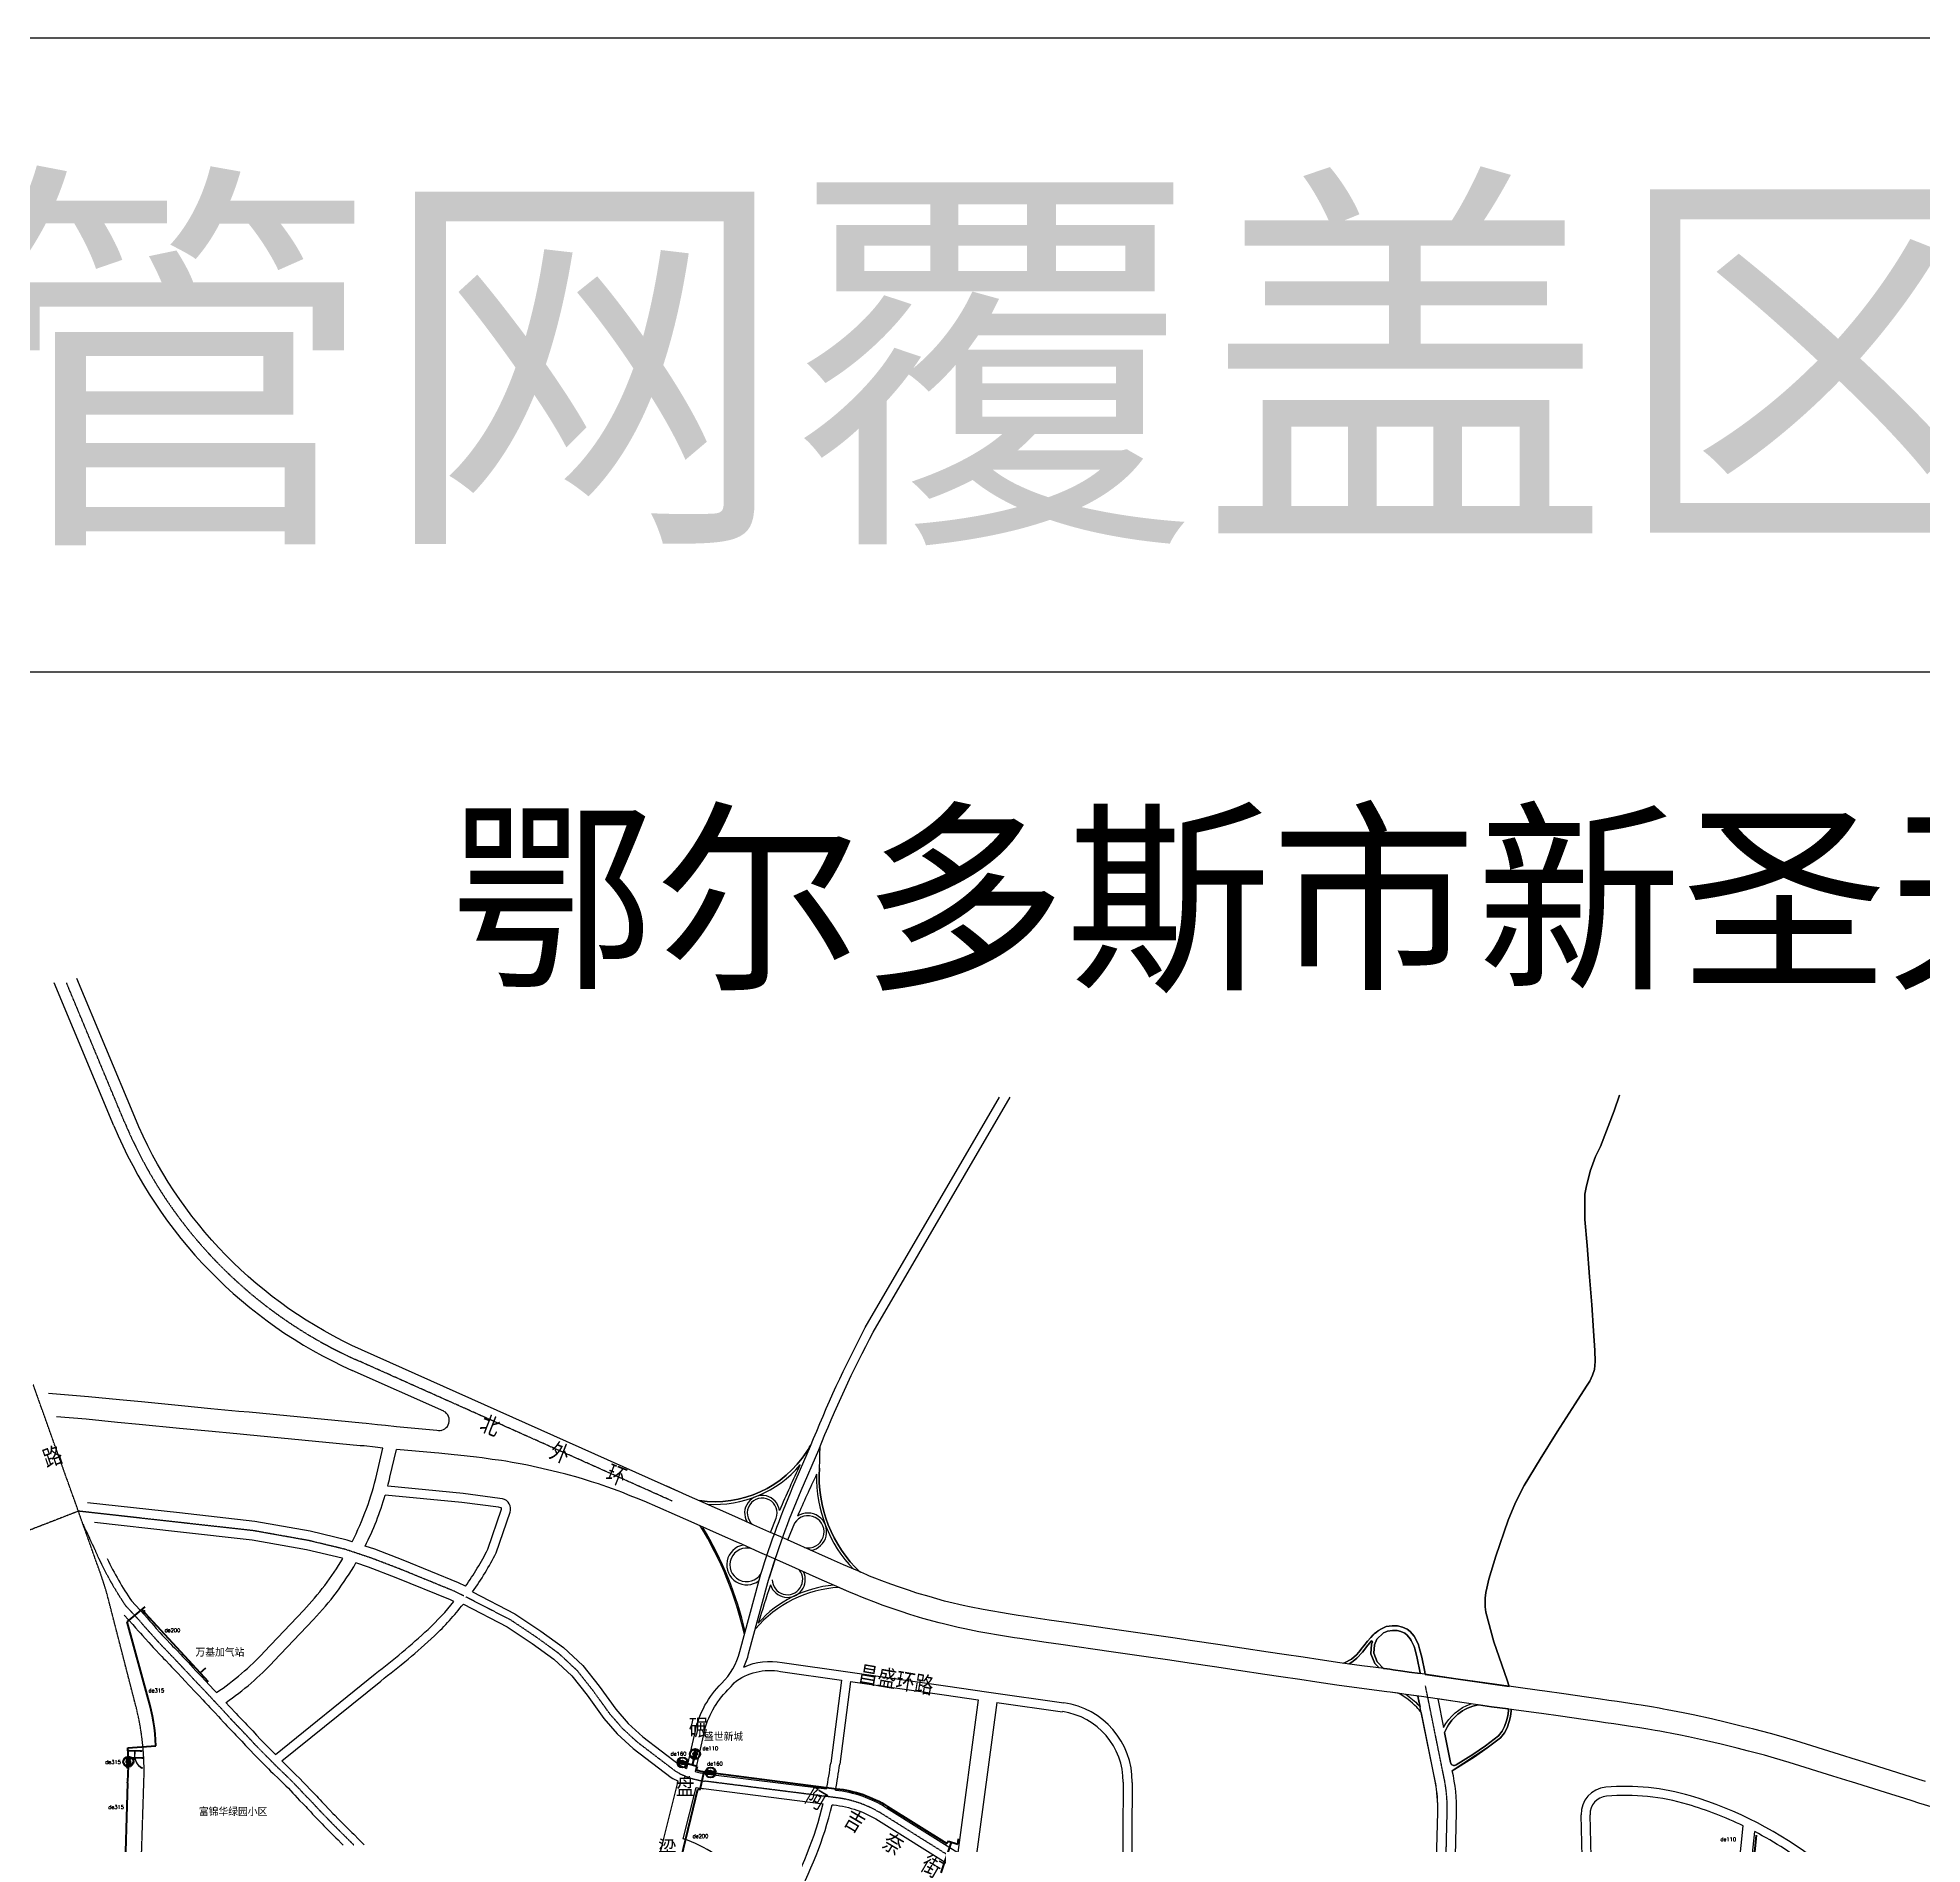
# Model space of a CAD drawing. Header units: millimetres. Extents: x 429861 to 37403537, y 4398138 to 8816131.
# Drawn here: x 437720 to 442730, y 4408503 to 4413303 of the extents above; entities that cross this region are included whole.
import ezdxf
from ezdxf.enums import TextEntityAlignment as Align

# ---------------------------------------------------------------- set-up
doc = ezdxf.new("R2010")
doc.units = ezdxf.units.MM
doc.linetypes.add('CENTER', pattern=[2, 1.25, -0.25, 0.25, -0.25])
for name, color, linetype in [('中心线', 55, 'CENTER'), ('路名', 21, 'Continuous'), ('路网', 253, 'Continuous')]:
    doc.layers.add(name, color=color, linetype=linetype)
for name, color, linetype, lineweight in [('燃气周边建筑', 211, 'Continuous', 30), ('燃气标注(管)', 111, 'Continuous', 30), ('燃气标注(阀)', 2, 'Continuous', 30), ('燃气管(PE)', 5, 'Continuous', 100), ('燃气阀门(PE)', 6, 'Continuous', 50)]:
    doc.layers.add(name, color=color, linetype=linetype, lineweight=lineweight)
doc.styles.add('HZ', font='rs.shx', dxfattribs={"width": 0.8, "bigfont": 'hztxt.shx'})
doc.styles.add('宋体', font='', dxfattribs={"height": 20})
doc.styles.get('宋体').set_extended_font_data('SimSun')

# ---------------------------------------------------------------- blocks, each defined once
blk = doc.blocks.new('阀门PE')
at = {"layer": '燃气阀门(PE)'}
for p, q in [((-4.9, -2.8), (-4.9, 2.8)), ((-4.9, -2.8), (4.9, 2.8)), ((-4.9, 2.8), (4.9, -2.8)), ((4.9, 2.8), (4.9, -2.8))]:
    blk.add_line(p, q, dxfattribs=at)
for radius in [6.74, 2.47]:
    blk.add_circle((0, 0), radius, dxfattribs=at)

msp = doc.modelspace()

# ---------------------------------------------------------------- linework, layer by layer
at = {"color": 5, "lineweight": 100}
msp.add_line((439464.5, 4408729.7), (439460.2, 4408713.1), dxfattribs=at)
at = {"layer": '中心线'}
for p, q in [((429861.3, 4413303.4), (449356.1, 4413303.4)), ((429861.3, 4411618.6), (449356.1, 4411618.6)), ((437950.5, 4410423.6), (437797.1, 4410791.7)), ((439407.1, 4409414.9), (438568.9, 4409789.4)), ((437757.7, 4409585.9), (437708.7, 4409723.9)), ((437819.4, 4409413.6), (437757.7, 4409585.9)), ((437889.4, 4409216.4), (437819.4, 4409413.6)), ((437828.6, 4409388), (437562.7, 4409284.6)), ((438094.4, 4409358.3), (437828.6, 4409388)), ((438293.7, 4409336.1), (438094.4, 4409358.3)), ((437840.9, 4409353.2), (437881.5, 4409265.3)), ((438439.9, 4409310.1), (438293.7, 4409336.1)), ((438536.6, 4409286.9), (438439.9, 4409310.1)), ((438608.2, 4409263), (438536.6, 4409286.9)), ((438682.9, 4409234.5), (438608.2, 4409263)), ((438828.4, 4409175.1), (438682.9, 4409234.5)), ((437914.5, 4409129.8), (437907.7, 4409156.6)), ((438852.4, 4409163.2), (438828.4, 4409175.1)), ((438853.5, 4409162.6), (438852.4, 4409163.2)), ((438979, 4409098.1), (438858.7, 4409160)), ((437981.1, 4408871), (437914.5, 4409129.8)), ((437954.1, 4409136.8), (437988.1, 4409100.4)), ((437988.1, 4409100.4), (437988.1, 4409100.4)), ((437988.1, 4409100.4), (437995.9, 4409091.2)), ((437995.9, 4409091.2), (437995.9, 4409091.2)), ((437995.9, 4409091.2), (438003.7, 4409082.2)), ((438003.7, 4409082.2), (438008.5, 4409076.8)), ((438008.5, 4409076.8), (438013.8, 4409070.9)), ((438013.8, 4409070.9), (438020.7, 4409063.1)), ((438020.7, 4409063.1), (438020.7, 4409063.1)), ((438020.7, 4409063.1), (438030.2, 4409052.5)), ((439046.8, 4409052.7), (438979, 4409098.1)), ((439105.4, 4409010.2), (439046.8, 4409052.7)), ((438030.2, 4409052.5), (438030.2, 4409052.5)), ((438030.2, 4409052.5), (438030.2, 4409052.5)), ((438030.2, 4409052.5), (438036.8, 4409045.3)), ((438036.8, 4409045.3), (438042.3, 4409039.3)), ((438042.3, 4409039.3), (438046.9, 4409034.2)), ((438046.9, 4409034.2), (438046.9, 4409034.2)), ((438046.9, 4409034.2), (438060.2, 4409020.4)), ((438060.2, 4409020.4), (438060.2, 4409020.4)), ((438060.2, 4409020.4), (438060.2, 4409020.4)), ((438060.2, 4409020.4), (438064.7, 4409015.8)), ((438064.7, 4409015.8), (438069.4, 4409010.9)), ((438069.4, 4409010.9), (438074.6, 4409005.6)), ((438074.6, 4409005.6), (438074.6, 4409005.6)), ((438074.6, 4409005.6), (438074.6, 4409005.6)), ((438074.6, 4409005.6), (438086, 4408993.6)), ((439154.7, 4408964.2), (439105.4, 4409010.2)), ((438086, 4408993.6), (438091, 4408988.3)), ((438091, 4408988.3), (438091, 4408988.3)), ((438091, 4408988.3), (438098.4, 4408980.4)), ((438098.4, 4408980.4), (438098.4, 4408980.4)), ((438098.4, 4408980.4), (438106.4, 4408971.9)), ((438106.4, 4408971.9), (438106.4, 4408971.9)), ((438106.4, 4408971.9), (438118.2, 4408959.4)), ((438118.2, 4408959.4), (438118.2, 4408959.4)), ((438118.2, 4408959.4), (438118.2, 4408959.4)), ((438118.2, 4408959.4), (438126.6, 4408950.4)), ((439197, 4408910.7), (439154.7, 4408964.2)), ((438126.6, 4408950.4), (438126.6, 4408950.4)), ((438126.6, 4408950.4), (438136.7, 4408939.6)), ((438136.7, 4408939.6), (438136.7, 4408939.6)), ((438136.7, 4408939.6), (438141.5, 4408934.6)), ((438141.5, 4408934.6), (438141.5, 4408934.6)), ((438141.5, 4408934.6), (438151, 4408924.4)), ((438151, 4408924.4), (438151, 4408924.4)), ((438151, 4408924.4), (438151, 4408924.4)), ((438151, 4408924.4), (438151, 4408924.4)), ((438151, 4408924.4), (438163.8, 4408911.2)), ((438163.8, 4408911.2), (438163.8, 4408911.2)), ((438163.8, 4408911.2), (438174.4, 4408900)), ((439241.4, 4408849.3), (439197, 4408910.7)), ((441460.4, 4408672.4), (441409.6, 4408924)), ((438174.4, 4408900), (438179.5, 4408894.5)), ((438179.5, 4408894.5), (438179.5, 4408894.5)), ((438179.5, 4408894.5), (438188, 4408885.3)), ((438188, 4408885.3), (438192.8, 4408880.2)), ((438192.8, 4408880.2), (438196.8, 4408875.9)), ((438196.8, 4408875.9), (438206, 4408866.3)), ((438206, 4408866.3), (438206, 4408866.3)), ((438206, 4408866.3), (438206, 4408866.3)), ((438206, 4408866.3), (438215.8, 4408855.4)), ((438215.8, 4408855.4), (438221, 4408849.9)), ((438221, 4408849.9), (438228.9, 4408841.2)), ((438228.9, 4408841.2), (438228.9, 4408841.2)), ((438228.9, 4408841.2), (438233.1, 4408836.6)), ((438233.1, 4408836.6), (438238.1, 4408831.2)), ((438238.1, 4408831.2), (438243, 4408826.2)), ((438243, 4408826.2), (438247.7, 4408821.2)), ((438247.7, 4408821.2), (438252.2, 4408816.6)), ((438252.2, 4408816.6), (438257, 4408811.5)), ((438257, 4408811.5), (438261.8, 4408806.6)), ((438261.8, 4408806.6), (438261.8, 4408806.6)), ((438261.8, 4408806.6), (438261.8, 4408806.6)), ((438261.8, 4408806.6), (438277.4, 4408790.2)), ((439275.4, 4408810.1), (439241.4, 4408849.3)), ((439316.1, 4408773), (439275.4, 4408810.1)), ((438277.4, 4408790.2), (438287.5, 4408779.3)), ((438287.5, 4408779.3), (438287.5, 4408779.3)), ((438287.5, 4408779.3), (438298.4, 4408767.4)), ((438298.4, 4408767.4), (438298.4, 4408767.4)), ((438298.4, 4408767.4), (438298.4, 4408767.4)), ((438298.4, 4408767.4), (438311.2, 4408754.4)), ((438311.2, 4408754.4), (438317.8, 4408747.8)), ((439415.6, 4408697.2), (439316.1, 4408773)), ((438317.8, 4408747.8), (438323.4, 4408742.2)), ((438323.4, 4408742.2), (438330.4, 4408735.1)), ((438330.4, 4408735.1), (438336.7, 4408728.8)), ((438336.7, 4408728.8), (438336.7, 4408728.8)), ((438336.7, 4408728.8), (438348.4, 4408717)), ((438348.4, 4408717), (438353.8, 4408711.5)), ((438353.8, 4408711.5), (438360.4, 4408704.9)), ((438360.4, 4408704.9), (438360.4, 4408704.9)), ((438360.4, 4408704.9), (438375.1, 4408690.8)), ((437992.6, 4408353.4), (438002.8, 4408674.4)), ((438375.1, 4408690.8), (438375.1, 4408690.8)), ((438375.1, 4408690.8), (438381.6, 4408684.5)), ((438381.6, 4408684.5), (438381.6, 4408684.5)), ((438381.6, 4408684.5), (438393.9, 4408672.7)), ((438393.9, 4408672.7), (438401, 4408665.5)), ((438401, 4408665.5), (438413.2, 4408652.7)), ((438413.2, 4408652.7), (438418.2, 4408647.3)), ((439452.6, 4408683.6), (439451.7, 4408680.3)), ((439838.5, 4408627.1), (439493, 4408670.6)), ((439838.5, 4408627.1), (439493, 4408670.6)), ((438418.2, 4408647.3), (438431.1, 4408633.5)), ((438431.1, 4408633.5), (438431.1, 4408633.5)), ((438431.1, 4408633.5), (438431.1, 4408633.5)), ((438431.1, 4408633.5), (438440, 4408624.7)), ((438440, 4408624.7), (438443.4, 4408621.2)), ((438443.4, 4408621.2), (438447.8, 4408616.6)), ((438447.8, 4408616.6), (438451.6, 4408612.5)), ((438451.6, 4408612.5), (438456.4, 4408607.3)), ((438456.4, 4408607.3), (438461.3, 4408602)), ((438461.3, 4408602), (438466, 4408596.7)), ((438466, 4408596.7), (438466, 4408596.7)), ((438466, 4408596.7), (438466, 4408596.7)), ((438466, 4408596.7), (438482.3, 4408579.9)), ((438482.3, 4408579.9), (438491, 4408570.9)), ((438491, 4408570.9), (438491, 4408570.9)), ((438491, 4408570.9), (438495.7, 4408566.1)), ((438495.7, 4408566.1), (438495.7, 4408566.1)), ((438495.7, 4408566.1), (438505, 4408556.5)), ((438505, 4408556.5), (438505, 4408556.5)), ((438505, 4408556.5), (438505, 4408556.5)), ((438505, 4408556.5), (438517.2, 4408544.2)), ((440160.8, 4408461), (439966.1, 4408583)), ((440160.8, 4408461), (439966.1, 4408583)), ((441458.4, 4408225), (441467.3, 4408587.7)), ((438517.2, 4408544.2), (438521.5, 4408539.8)), ((438521.5, 4408539.8), (438527.3, 4408534)), ((438527.3, 4408534), (438532.9, 4408528.4)), ((438532.9, 4408528.4), (438532.9, 4408528.4)), ((438532.9, 4408528.4), (438532.9, 4408528.4)), ((438532.9, 4408528.4), (438541.4, 4408520)), ((438541.4, 4408520), (438546.4, 4408515.1)), ((438546.4, 4408515.1), (438546.4, 4408515.1)), ((438546.4, 4408515.1), (438560.4, 4408501.2))]:
    msp.add_line(p, q, dxfattribs=at)
for centre, radius, start, end in [((439058.2, 4410885.1), 1200, 202.6211, 245.9354), ((438698.7, 4409642.3), 900, 204.769, 214.1757), ((437229.7, 4408982.3), 700, 14.4198, 19.5308), ((437303.2, 4408696.7), 700, 358.1791, 14.4198), ((439518, 4408869.2), 200.2, 239.2266, 250.7416), ((439518, 4408869.2), 200.2, 250.7416, 262.8214), ((439518, 4408869), 200, 250.7494, 262.8278), ((441067.5, 4408597.5), 400, 358.593, 10.778), ((439806.8, 4408328.8), 300, 57.9289, 83.9303), ((439806.8, 4408328.8), 300, 57.9289, 83.9303)]:
    msp.add_arc(centre, radius, start, end, dxfattribs=at)
at = {"layer": '燃气管(PE)'}
for p, q in [((437958.6, 4409094), (438005.7, 4409134.1)), ((437997.2, 4409126.8), (438002.2, 4409121.3)), ((438005.2, 4409118.1), (438173.5, 4408935.7)), ((438014, 4408889.8), (437958.6, 4409094)), ((438152.4, 4408958.6), (438167.6, 4408971.8)), ((437959.6, 4408759.5), (438034.7, 4408764.7)), ((439473.3, 4408709.7), (439447.5, 4408716.7)), ((439473.3, 4408709.7), (439471.1, 4408700.3)), ((437959.4, 4408665.9), (437928.7, 4407661.3)), ((439481.4, 4408648.2), (439492.1, 4408695.9)), ((439430.6, 4408465.7), (439475.1, 4408649.1)), ((439475.1, 4408649.1), (439481.4, 4408648.2)), ((440121.8, 4408427.3), (440149.8, 4408508.6)), ((440141.2, 4408511.5), (440137, 4408504.9)), ((440141.2, 4408511.5), (440166.2, 4408502.9)), ((440166.2, 4408502.9), (440168.3, 4408517.1)), ((442225.2, 4407888.3), (442289.6, 4408526.8))]:
    msp.add_line(p, q, dxfattribs=at)
msp.add_lwpolyline([(438005.2, 4409118.1), (438004, 4409123), (438000.3, 4409119.6)], close=True, dxfattribs=at)
at = {"layer": '燃气管(PE)', "flags": 128}
for points in [[(439471.1, 4408700.3, 0.035803), (439495.8, 4408695.3, 0.035803)], [(439843.8, 4408650.5, -0.113787), (439979.7, 4408603.5), (440137, 4408504.9)]]:
    msp.add_lwpolyline(points, format="xyb", dxfattribs=at)
msp.add_lwpolyline([(439522.6, 4408692), (439843.8, 4408650.5)], dxfattribs=at)
at = {"layer": '燃气管(PE)'}
for centre, radius, start, end in [((437505.1, 4408741.1), 530.2, 2.5453, 16.2898), ((437401.7, 4408714), 559.8, 2.233, 4.6625), ((437401.7, 4408714), 559.8, 355.0747, 359.4747)]:
    msp.add_arc(centre, radius, start, end, dxfattribs=at)
at = {"layer": '路网'}
for p, q in [((437922.8, 4410412), (437764.6, 4410791.7)), ((438800.2, 4409653.3), (438556.7, 4409762)), ((439668.1, 4409331.7), (439683.3, 4409369)), ((439732.3, 4409356.5), (439713.8, 4409311.3)), ((439680.9, 4409260.3), (439665.1, 4409211)), ((439880.4, 4408960), (440133.3, 4408923.6)), ((439857.2, 4408939), (439828.6, 4408718.6)), ((439881, 4408935.6), (439852.4, 4408715.5)), ((439877, 4408936.2), (439877, 4408936.2)), ((439881, 4408935.6), (440129.9, 4408899.9)), ((440133.3, 4408923.6), (440248.8, 4408907.2)), ((440248.8, 4408907.2), (440447.8, 4408879)), ((440129.9, 4408899.9), (440220.7, 4408887)), ((440220.7, 4408887), (440166.4, 4408481.1)), ((440270.2, 4408879.9), (440212.6, 4408449.7)), ((440270.2, 4408879.9), (440444.5, 4408855.2)), ((441435.9, 4408667.4), (441389.6, 4408896.6)), ((439468.2, 4408804.2), (439445.2, 4408704.4)), ((439491.6, 4408798.9), (439468, 4408696.1)), ((439385, 4408518.6), (439423.4, 4408670.4)), ((439436.3, 4408517.5), (439470.9, 4408654.1)), ((440606.1, 4408667.5), (440602.9, 4408296.4)), ((440630.1, 4408667.3), (440626.9, 4408296.2)), ((441436.2, 4408338.9), (441442.3, 4408588.3)), ((441483.4, 4408224.4), (441492.3, 4408587.1)), ((441840.5, 4407952), (441823.1, 4408580.8)), ((441853.7, 4408342), (441847.1, 4408581.4)), ((442226.5, 4408279.5), (442254.2, 4408551.8)), ((439376.2, 4408480.6), (439384.9, 4408518.1)), ((442258.1, 4408274.2), (442284.8, 4408536.5))]:
    msp.add_line(p, q, dxfattribs=at)
at = {"layer": '路网', "flags": 128}
for points in [[(439419.3, 4409442.3), (438581.1, 4409816.8, -0.191278), (437978.2, 4410435.1), (437824.8, 4410803.2)], [(438637.9, 4409555.8), (438617.3, 4409557.9), (438588.1, 4409561.2), (438577.9, 4409562), (438276.5, 4409591), (438249.9, 4409593.5), (438174.7, 4409600.6), (438097.2, 4409608.1, -0.000069), (438097.2, 4409608.1), (437990.3, 4409618.4), (437932.1, 4409623.9), (437849.4, 4409632.2), (437770.7, 4409639)], [(438556.2, 4409306.7, 0.061282), (438621.8, 4409486.1), (438637.9, 4409555.8)], [(439479, 4409416.1, 0.294811), (439764.9, 4409546.5, -0.294811), (439479, 4409416.1, 0.294811), (439764.9, 4409546.5, 0.004822), (439777.8, 4409567.8)], [(439907.4, 4409225.3, -0.225547), (439798.7, 4409501.9, 0.225547), (439907.4, 4409225.3, -0.225547), (439798.7, 4409501.9, 0.006776), (439800.2, 4409559.2)], [(438650.9, 4409454.2, 0.007492), (438656.8, 4409478), (438674.1, 4409552.3)], [(438876.3, 4409173.4, 0.037067), (438939.2, 4409277.2), (438976.3, 4409385.3, 0.455335), (438955.9, 4409420.6), (438949.1, 4409421.9), (438851, 4409434.7), (438650.9, 4409454.2)], [(438556.2, 4409306.7), (438543.5, 4409311), (438445, 4409334.6), (438297.3, 4409360.8), (438097.1, 4409383.2, 0.000083), (438097.1, 4409383.2), (437852.4, 4409410.4)], [(438590.8, 4409295.2, 0.044619), (438644.4, 4409430.7)], [(438857.6, 4409188.5, 0.036074), (438917, 4409286.6), (438953.6, 4409393.1, 0.455335), (438951.3, 4409397), (438945.2, 4409398.2), (438848.3, 4409410.8), (438644.4, 4409430.7)], [(439599.3, 4409060.1, 0.083465), (439481.6, 4409349.1)], [(439601.3, 4409067.3, 0.079813), (439488.3, 4409344.9)], [(438196, 4408906.1, 0.053239), (438322.4, 4409013.8), (438427.7, 4409125, 0.055198), (438531.6, 4409262.2, 0.055198)], [(438221, 4408879.6, 0.051496), (438348.5, 4408989.1), (438453.8, 4409100.2, 0.057619), (438566.5, 4409250.6, 0.057619)], [(438876.3, 4409173.4), (438989.2, 4409115.4), (439058.2, 4409069.1), (439118.1, 4409025.7), (439169.5, 4408977.8), (439212.9, 4408922.8), (439257.1, 4408861.8), (439289.7, 4408824.1), (439328.9, 4408788.4), (439426.8, 4408713.8, 0.028799), (439445.2, 4408704.4, 0.028799)], [(439850.4, 4409185.3, 0.205728), (439628.2, 4409075)], [(441442.3, 4408588.3, 0), (441442.3, 4408588.3, 0), (441442.3, 4408588.3, 0), (441442.3, 4408588.3, 0), (441442.3, 4408588.3, 0), (441442.3, 4408588.3, 0), (441442.3, 4408588.3, 0.055225), (441435.3, 4408670.6), (441399.2, 4408852, 0.027527), (441386.2, 4408867.2, 0.085635), (441337.2, 4408904.1), (441315.7, 4408907.1), (441306.6, 4408908.3), (441232.9, 4408917.9), (441173.9, 4408925.6), (441121.2, 4408933.5, -0.000043), (441121.2, 4408933.5), (441075.5, 4408940.3), (441025.4, 4408947.7), (440982.3, 4408954.2), (440912.8, 4408964.5), (440848.4, 4408974.1), (440781.8, 4408984.2), (440729.9, 4408991.8), (440667.4, 4409000.7, -0.000058), (440667.4, 4409000.7), (440574.3, 4409014.1), (440439.9, 4409033.6, -0.000204), (440439.9, 4409033.6), (440401, 4409039.3), (440331.6, 4409049.3), (440317.3, 4409051.5), (440295.8, 4409054.8), (440222.6, 4409067.7), (440185.2, 4409075), (440167.3, 4409079.2), (440128.6, 4409088.2), (440116.4, 4409091), (440073.5, 4409103.2), (440039.2, 4409113.2), (440015.7, 4409121.1), (439992.1, 4409129.3), (439967.6, 4409137.7), (439943.2, 4409147.1), (439924.3, 4409154.2), (439908.7, 4409160.2), (439900.6, 4409163.9), (439876.7, 4409173.9), (439850.4, 4409185.3, -0.000206)], [(438352.2, 4408741.5), (438617.5, 4408955.5, 0.021983), (438758.4, 4409073.8, 0.031762), (438826.8, 4409148, 0.031762)], [(438369.2, 4408724.4), (438632.3, 4408936.7, 0.021977), (438774.8, 4409056.3, 0.034991), (438851.9, 4409141, 0.039247)], [(438851.9, 4409141), (438968.8, 4409080.9), (439035.3, 4409036.3), (439092.6, 4408994.8), (439140, 4408950.6), (439181, 4408898.7), (439225.7, 4408836.9), (439261, 4408796.2), (439303.3, 4408757.7), (439404.4, 4408680.6, 0.02461), (439423.4, 4408670.4, 0.02461)], [(441530.8, 4408876.4), (441481.9, 4408883.5), (441442.9, 4408889), (441457.9, 4408813.4, -0.193293), (441530.8, 4408876.4)], [(441585.2, 4408868.5), (441550.2, 4408873.6, 0.263292), (441460.6, 4408799.7), (441476.3, 4408720.5, 0.535152), (441491.5, 4408713.7), (441535.3, 4408741.2), (441569.4, 4408764.8), (441604, 4408791.2), (441613.3, 4408803.3), (441619.7, 4408815.5), (441625.1, 4408830.9), (441628.2, 4408844), (441630, 4408857.7), (441629.8, 4408862.5), (441585.2, 4408868.5), (441550.2, 4408873.6)], [(439468, 4408696.1, 0.039068), (439495.5, 4408690.4), (439817.3, 4408650)], [(439470.9, 4408654.1, 0.022601), (439490.5, 4408650.8), (439808.5, 4408610.7)], [(439832.5, 4408607.7), (439836.2, 4408607.3, -0.114113), (439955.5, 4408566.1), (440149.9, 4408444.3), (440159.7, 4408437.5)], [(439840.8, 4408647, -0.113787), (439976.7, 4408600), (440166.4, 4408481.1)]]:
    msp.add_lwpolyline(points, format="xyb", dxfattribs=at)
at = {"layer": '路网', "ltscale": 2, "const_width": 0.00001}
for points in [[(437748.7, 4409701.1), (437737, 4409733.9), (437684.6, 4409881.7), (437640.2, 4410004.4), (437613, 4410085.1), (437466.8, 4410481.8), (437416.9, 4410589.7)], [(437792.2, 4409400.6), (437791.2, 4409403.6), (437729.4, 4409575.8), (437680.5, 4409713.9), (437628.1, 4409861.5), (437583.5, 4409984.6), (437556.8, 4410064.2)], [(437852.4, 4409410.4), (437847.7, 4409423.7), (437785.9, 4409596), (437770.7, 4409639)], [(437792.2, 4409400.6), (437557.8, 4409309.5), (437552.9, 4409309.3)], [(437808.9, 4409353.5), (437567.7, 4409259.7), (437554, 4409259.4)], [(437905, 4409262.2), (437871, 4409358.1)]]:
    msp.add_lwpolyline(points, dxfattribs=at)
at = {"layer": '路网'}
for points in [[(439468.2, 4408803.9, -0.141255), (439538.3, 4408930.4, 0.132032), (439587.2, 4409014.9), (439638.1, 4409204.7, -0.02815), (439728.1, 4409452.3), (439775, 4409560.6, -0.027761), (439920.4, 4409875.7), (440277.6, 4410488.4)], [(439597.7, 4408973.8, 0.043799), (439610.4, 4409008.7), (439661.2, 4409198.1, -0.028106), (439750.1, 4409442.8), (439797.1, 4409551.4, -0.027753), (439941.4, 4409864), (440305.4, 4410488.4)], [(437905, 4409262.2, 0.037045), (437969.8, 4409149.3), (438003, 4409113.7), (438011, 4409104.2), (438018.7, 4409095.4), (438023.5, 4409090.1), (438028.7, 4409084.2), (438035.6, 4409076.5), (438045.1, 4409066), (438051.6, 4409058.8, -0.000226), (438051.6, 4409058.8), (438057.1, 4409052.7), (438061.5, 4409047.9), (438074.6, 4409034.3), (438079, 4409029.7), (438083.7, 4409024.9, -0.000085), (438083.7, 4409024.9), (438089, 4409019.5), (438100.5, 4409007.4), (438105.6, 4409002), (438113, 4408994.1), (438121, 4408985.6, -0.000153), (438121, 4408985.6), (438132.8, 4408973), (438141.2, 4408964.1), (438151.3, 4408953.3), (438156, 4408948.3), (438165.5, 4408938.2), (438178.3, 4408924.9), (438188.9, 4408913.6), (438194.1, 4408908.1), (438196, 4408906.1)], [(437950.2, 4409111.6), (437973.1, 4409087.1), (437980.7, 4409078.1), (437988.7, 4409068.9), (437993.6, 4409063.4), (437998.9, 4409057.6), (438005.8, 4409049.8), (438015.4, 4409039.1), (438022, 4409031.9), (438027.5, 4409025.8, 0.000108), (438027.5, 4409025.8), (438032.3, 4409020.6), (438045.8, 4409006.5), (438050.3, 4409001.8), (438055.1, 4408996.9), (438060.2, 4408991.7), (438071.4, 4408979.9), (438076.4, 4408974.6), (438083.9, 4408966.7), (438091.9, 4408958.2), (438103.6, 4408945.7), (438112, 4408936.7), (438122.1, 4408925.9), (438126.9, 4408920.9), (438136.6, 4408910.6), (438149.3, 4408897.4), (438159.8, 4408886.3), (438164.9, 4408880.8), (438173.4, 4408871.7), (438178.2, 4408866.6), (438182.3, 4408862.1), (438191.4, 4408852.7), (438201, 4408842), (438206.2, 4408836.3), (438214.1, 4408827.7), (438218.4, 4408823.1), (438223.6, 4408817.4), (438228.6, 4408812.3), (438233.3, 4408807.4), (438237.8, 4408802.7), (438242.6, 4408797.7), (438247.3, 4408792.8), (438262.8, 4408776.6), (438272.7, 4408765.7), (438283.9, 4408753.6), (438297, 4408740.3), (438303.6, 4408733.7), (438309.2, 4408728.1), (438316.2, 4408721, 0.000051), (438316.2, 4408721), (438322.5, 4408714.7, 0.000041), (438322.5, 4408714.7), (438334.2, 4408702.9), (438339.6, 4408697.4), (438346.4, 4408690.6), (438361.2, 4408676.4), (438367.7, 4408670.1), (438379.8, 4408658.4), (438386.7, 4408651.5), (438398.7, 4408638.9), (438403.6, 4408633.7), (438416.7, 4408619.6), (438425.8, 4408610.6), (438429, 4408607.4), (438433.2, 4408602.9), (438436.9, 4408598.9), (438441.8, 4408593.7), (438446.4, 4408588.6), (438451.3, 4408583.1), (438468, 4408565.9), (438476.7, 4408557), (438481.4, 4408552.1), (438490.7, 4408542.5), (438502.9, 4408530.1), (438507.3, 4408525.7), (438513.2, 4408519.8), (438518.8, 4408514.2), (438527.4, 4408505.7), (438532.4, 4408500.8)], [(439571.8, 4408931.9, -0.218727), (439695.1, 4408962), (439857.2, 4408939)], [(439597.7, 4408973.8, -0.159782), (439699.2, 4408985.7), (439880.4, 4408960)], [(439491.6, 4408798.6, -0.141255), (439555.3, 4408913.4, 0.029203), (439571.8, 4408931.9)], [(438220.7, 4408880), (438230.6, 4408868.9), (438235.7, 4408863.4), (438243.6, 4408854.8), (438247.8, 4408850.2), (438252.7, 4408844.9), (438257.3, 4408840.1), (438262.1, 4408835.1), (438266.6, 4408830.5), (438271.5, 4408825.3), (438276.3, 4408820.3), (438292, 4408803.9), (438302.2, 4408792.8, -0.000018), (438302.2, 4408792.8), (438312.9, 4408781.2), (438325.4, 4408768.5), (438332, 4408761.9, -0.000165), (438332, 4408761.9), (438337.6, 4408756.2), (438344.6, 4408749.2), (438350.9, 4408742.9), (438352.2, 4408741.5)]]:
    msp.add_lwpolyline(points, format="xyb", dxfattribs=at)
at = {"layer": '路网', "flags": 128}
for points in [[(441910.8, 4410451.4), (441875.3, 4410357.1), (441862, 4410330.1), (441847.4, 4410291.7), (441836.5, 4410247.8), (441833.5, 4410230.8), (441832.9, 4410206.6), (441833.4, 4410163.2), (441839, 4410094.3), (441845.8, 4410010.9), (441851.7, 4409936.4), (441856, 4409867.6), (441860, 4409815.3), (441861, 4409785.9), (441858.8, 4409764.7), (441854, 4409749.1), (441846.6, 4409733.6), (441837.7, 4409719.9), (441807.5, 4409673.5), (441759.7, 4409599), (441714.1, 4409526.2), (441671.8, 4409456.1), (441648.9, 4409410.6), (441629.7, 4409364), (441596.9, 4409268.5), (441578.3, 4409207.6), (441572.5, 4409183), (441570.2, 4409171.7), (441568.6, 4409156.4), (441568.4, 4409134), (441570.1, 4409119.8), (441591.2, 4409041.2), (441626.9, 4408938.5), (441632.1, 4408922.5), (441490.5, 4408942.8), (441409, 4408954.4), (441407.6, 4408961.1), (441399.5, 4409000), (441394, 4409022.3), (441391.3, 4409032.8), (441382.8, 4409049.8), (441379.6, 4409056.2), (441369.2, 4409067.9), (441360.9, 4409074.2), (441348.7, 4409080.2), (441335.5, 4409083.4), (441320.8, 4409083.2), (441305, 4409081.1), (441301.4, 4409079.5), (441292.5, 4409075.5), (441284.9, 4409070.9), (441283.5, 4409070.1), (441279.5, 4409066.8), (441273.4, 4409061.7), (441270.7, 4409059.4), (441264.2, 4409052.2), (441255.6, 4409042.7), (441246, 4409030.5), (441241.3, 4409024.4), (441232.3, 4409013.5), (441226.5, 4409006.3), (441213, 4408994.9), (441194.4, 4408984.8), (441191.3, 4408983.9), (441194.4, 4408984.8), (441213, 4408994.9), (441226.5, 4409006.3), (441232.3, 4409013.5), (441241.3, 4409024.4), (441246, 4409030.5), (441255.6, 4409042.7), (441264.2, 4409052.2), (441270.7, 4409059.4), (441273.4, 4409061.7), (441279.5, 4409066.8), (441283.5, 4409070.1), (441284.9, 4409070.9), (441292.5, 4409075.5), (441301.4, 4409079.5), (441305, 4409081.1), (441320.8, 4409083.2), (441335.5, 4409083.4), (441348.7, 4409080.2), (441360.9, 4409074.2), (441369.2, 4409067.9), (441379.6, 4409056.2), (441382.8, 4409049.8), (441391.3, 4409032.8), (441394, 4409022.3), (441399.5, 4409000), (441407.6, 4408961.1), (441409, 4408954.4), (441490.5, 4408942.8), (441632.1, 4408922.5), (441626.9, 4408938.5), (441591.2, 4409041.2), (441570.1, 4409119.8), (441568.4, 4409134), (441568.6, 4409156.4), (441570.2, 4409171.7), (441572.5, 4409183), (441578.3, 4409207.6), (441596.9, 4409268.5), (441629.7, 4409364), (441648.9, 4409410.6), (441671.8, 4409456.1), (441714.1, 4409526.2), (441759.7, 4409599), (441807.5, 4409673.5), (441837.7, 4409719.9), (441846.6, 4409733.6), (441854, 4409749.1), (441858.8, 4409764.7), (441861, 4409785.9), (441860, 4409815.3), (441856, 4409867.6), (441851.7, 4409936.4), (441845.8, 4410010.9), (441839, 4410094.3), (441833.4, 4410163.2), (441832.9, 4410206.6), (441833.5, 4410230.8), (441836.5, 4410247.8), (441847.4, 4410291.7), (441862, 4410330.1), (441875.3, 4410357.1), (441910.8, 4410451.4), (441925.4, 4410493.1)], [(441206.2, 4408981.9), (441208.1, 4408982.8), (441217.1, 4408989.4), (441227.5, 4408997), (441242.5, 4409013.4), (441256.7, 4409032.1), (441265.8, 4409043.1), (441268.3, 4409042.8), (441269.2, 4409041), (441268.3, 4409042.8), (441265.8, 4409043.1), (441256.7, 4409032.1), (441242.5, 4409013.4), (441227.5, 4408997), (441217.1, 4408989.4), (441208.1, 4408982.8)], [(441286.2, 4408971.5), (441275.1, 4408983.1), (441264.6, 4409009.2), (441266.3, 4409034.2), (441269.2, 4409041), (441266.3, 4409034.2), (441264.6, 4409009.2), (441275.1, 4408983.1)], [(441637.5, 4408857.4), (441635.6, 4408842.7), (441632.3, 4408828.8), (441626.6, 4408812.5), (441619.6, 4408799.2), (441609.4, 4408785.8), (441573.8, 4408758.7), (441480.7, 4408698.1), (441539.5, 4408734.9), (441573.8, 4408758.7), (441609.4, 4408785.8), (441619.6, 4408799.2), (441626.6, 4408812.5), (441632.3, 4408828.8), (441635.6, 4408842.7), (441637.5, 4408857.4), (441637.4, 4408861.5)]]:
    msp.add_lwpolyline(points, close=True, dxfattribs=at)
at = {"layer": '路网', "ltscale": 3, "flags": 128}
for points in [[(438792.6, 4409601.5), (438781.3, 4409602.6), (438673.8, 4409612.5), (438644.9, 4409615.4), (438623.7, 4409617.6), (438593.8, 4409621), (438583.2, 4409621.8), (438282.2, 4409650.8), (438255.5, 4409653.2), (438180.4, 4409660.3), (438103, 4409667.8), (437996, 4409678.1), (437938, 4409683.6), (437855, 4409692), (437748.7, 4409701.1)], [(442739.3, 4408669.7), (442721.5, 4408675.2), (442701.6, 4408681.5), (442665, 4408692.9), (442559.1, 4408726.2), (442555.6, 4408727.2), (442510.5, 4408741.4), (442393.9, 4408777.3), (442354.8, 4408788.9), (442326.5, 4408797.3), (442282.9, 4408808.3), (442252.6, 4408815.9), (442209.7, 4408826.8), (442170.2, 4408836.4), (442121.4, 4408846.9), (442094.6, 4408852.3), (442080.2, 4408855.2), (442052.4, 4408860.4), (442042.6, 4408862.1), (442030.5, 4408864.2), (442010.4, 4408867.7), (441983.3, 4408872.2), (441969.8, 4408874.2), (441919.1, 4408882), (441897.1, 4408885.2), (441875.1, 4408888.4), (441837.6, 4408893.7), (441777.3, 4408902.4), (441726.7, 4408909.8), (441712.6, 4408911.8), (441593.5, 4408928), (441490.5, 4408942.8), (441407.8, 4408954.6), (441366.6, 4408960.5), (441349.2, 4408963), (441324, 4408966.5), (441314.6, 4408967.8), (441240.6, 4408977.4), (441182.2, 4408985), (441130, 4408992.8), (441084.4, 4408999.6), (441034.2, 4409007.1), (440991.1, 4409013.5), (440921.6, 4409023.8), (440857.3, 4409033.4), (440790.7, 4409043.5), (440738.4, 4409051.2), (440675.9, 4409060.1), (440582.9, 4409073.5), (440448.6, 4409093), (440409.6, 4409098.7), (440340.4, 4409108.6), (440326.4, 4409110.8), (440305.6, 4409114), (440233.5, 4409126.7), (440197.8, 4409133.7), (440181, 4409137.6), (440142.2, 4409146.6), (440131.4, 4409149.2), (440090.1, 4409160.9), (440057.2, 4409170.5), (440035, 4409177.9), (440011.6, 4409186), (439988.1, 4409194.1), (439964.6, 4409203.1), (439945.7, 4409210.2), (439932, 4409215.5), (439924.6, 4409218.9), (439900.2, 4409229.1), (439862.5, 4409245.4), (439830.3, 4409259.4), (439796.8, 4409274.3), (439749.2, 4409295.7), (439695.6, 4409319.4), (439664.2, 4409333.1), (439616.6, 4409354.6), (439601.3, 4409361.4), (439565.4, 4409377.2), (439489.6, 4409411.3), (439445.2, 4409430.9), (439392.9, 4409454)]]:
    msp.add_lwpolyline(points, dxfattribs=at)
msp.add_lwpolyline([(442759.7, 4408600.4), (442721.3, 4408612.4), (442703.5, 4408618), (442683.6, 4408624.2), (442647.1, 4408635.7), (442541.8, 4408668.7), (442538.3, 4408669.8), (442492.6, 4408684.1), (442376.5, 4408719.8), (442337.7, 4408731.4), (442310.7, 4408739.4), (442268.2, 4408750.1), (442237.9, 4408757.8), (442195.3, 4408768.5), (442156.8, 4408777.9), (442109.1, 4408788.1), (442082.8, 4408793.5), (442068.7, 4408796.3), (442041.7, 4408801.4), (442032.4, 4408803), (442020.2, 4408805.1), (442000.4, 4408808.6), (441973.8, 4408812.9), (441960.7, 4408814.9), (441910.3, 4408822.6), (441888.5, 4408825.8), (441866.6, 4408829), (441829.2, 4408834.3), (441768.7, 4408843), (441718, 4408850.4), (441704.2, 4408852.4), (441585.2, 4408868.5), (441481.9, 4408883.5), (441399.3, 4408895.2), (441358.2, 4408901.1), (441340.9, 4408903.5), (441315.7, 4408907.1), (441306.6, 4408908.3), (441232.9, 4408917.9), (441173.9, 4408925.6), (441121.2, 4408933.5, -0.000043), (441121.2, 4408933.5), (441075.5, 4408940.3), (441025.4, 4408947.7), (440982.3, 4408954.2), (440912.8, 4408964.5), (440848.4, 4408974.1), (440781.8, 4408984.2), (440729.9, 4408991.8), (440667.4, 4409000.7, -0.000058), (440667.4, 4409000.7), (440574.3, 4409014.1), (440439.9, 4409033.6, -0.000204), (440439.9, 4409033.6), (440401, 4409039.3), (440331.6, 4409049.3), (440317.3, 4409051.5), (440295.8, 4409054.8), (440222.6, 4409067.7), (440185.2, 4409075), (440167.3, 4409079.2), (440128.6, 4409088.2), (440116.4, 4409091), (440073.5, 4409103.2), (440039.2, 4409113.2), (440015.7, 4409121.1), (439992.1, 4409129.3), (439967.6, 4409137.7), (439943.2, 4409147.1), (439924.3, 4409154.2), (439908.7, 4409160.2), (439900.6, 4409163.9), (439876.7, 4409173.9), (439838.6, 4409190.4, -0.000206), (439838.6, 4409190.4), (439806.1, 4409204.5), (439772.3, 4409219.5), (439724.8, 4409240.9), (439671.4, 4409264.5), (439639.9, 4409278.3), (439592, 4409299.9), (439577, 4409306.6), (439541, 4409322.4), (439465.2, 4409356.5), (439421, 4409376, -0.000099), (439421, 4409376), (439369.2, 4409398.9), (439332.7, 4409414.3), (439312.6, 4409422.2), (439295.6, 4409429.1), (439273.2, 4409438.2), (439263.5, 4409441.8), (439236.3, 4409451.6), (439221.2, 4409457), (439210.8, 4409460.2), (439192.7, 4409466), (439171.6, 4409472.9), (439157.4, 4409477.2), (439124.4, 4409486), (439102.3, 4409492), (439022.4, 4409510.1), (439008.1, 4409512.8), (438981.9, 4409517.7), (438965.1, 4409520.6), (438953.7, 4409522.3), (438928.3, 4409525.7), (438901.8, 4409529.6), (438887.3, 4409531.4), (438837.4, 4409536.7), (438827.4, 4409537.7), (438786.5, 4409541.8), (438775.4, 4409542.9), (438674.1, 4409552.3)], format="xyb", dxfattribs=at)
at = {"layer": '路网', "ltscale": 2, "const_width": 0.00001}
for points in [[(437963.5, 4408381.5), (437972.8, 4408675.4, 0.070982), (437952, 4408863.5), (437885.5, 4409122.4), (437878.6, 4409149.2, 0.022305), (437861.2, 4409206.3), (437808.9, 4409353.5)], [(438023.3, 4408375.4), (438032.8, 4408673.5, 0.070982), (438010.2, 4408878.5), (437950.2, 4409111.6)]]:
    msp.add_lwpolyline(points, format="xyb", dxfattribs=at)
at = {"layer": '路网', "flags": 128}
for points in [[(438531.6, 4409262.2), (438529.7, 4409262.8), (438434.8, 4409285.6), (438290.1, 4409311.3), (438091.6, 4409333.5), (437871, 4409358.1)], [(438857.6, 4409188.5), (438838.8, 4409197.9), (438692.1, 4409257.7), (438616.7, 4409286.6), (438590.8, 4409295.2)], [(438826.8, 4409148), (438818.1, 4409152.3), (438673.7, 4409211.2), (438599.8, 4409239.5), (438566.5, 4409250.6)]]:
    msp.add_lwpolyline(points, dxfattribs=at)
for points in [[(441296.7, 4409063.4), (441280.4, 4409047.9), (441273.7, 4409032.4), (441272.2, 4409010.4), (441281.6, 4408987.2), (441298, 4408969.9), (441281.6, 4408987.2), (441272.2, 4409010.4), (441273.7, 4409032.4), (441280.4, 4409047.9), (441296.7, 4409063.4), (441298.3, 4409064.4), (441306.5, 4409068.1), (441308.4, 4409068.9), (441321.7, 4409070.7), (441334.1, 4409070.8), (441344.4, 4409068.4), (441354.3, 4409063.5), (441360.6, 4409058.7), (441369.1, 4409049.1), (441371.6, 4409044.2), (441379.5, 4409028.4), (441381.9, 4409019.2), (441387.3, 4408997.2), (441395.4, 4408958.6, 0.000029), (441395.4, 4408958.6), (441395.9, 4408956.3), (441366.6, 4408960.5), (441349.2, 4408963), (441324, 4408966.5), (441314.6, 4408967.8), (441298, 4408970), (441314.6, 4408967.8), (441324, 4408966.5), (441349.2, 4408963), (441366.6, 4408960.5), (441395.9, 4408956.3), (441395.4, 4408958.6, -0.000029), (441395.4, 4408958.6), (441387.3, 4408997.2), (441381.9, 4409019.2), (441379.5, 4409028.4), (441371.6, 4409044.2), (441369.1, 4409049.1), (441360.6, 4409058.7), (441354.3, 4409063.5), (441344.4, 4409068.4), (441334.1, 4409070.8), (441321.7, 4409070.7), (441308.4, 4409068.9), (441306.5, 4409068.1), (441298.3, 4409064.4), (441296.7, 4409063.4), (441280.4, 4409047.9), (441273.7, 4409032.4), (441272.2, 4409010.4), (441281.6, 4408987.2), (441298, 4408969.9), (441281.6, 4408987.2), (441272.2, 4409010.4), (441273.7, 4409032.4), (441280.4, 4409047.9)], [(441396.1, 4408867.6), (441390.4, 4408896.5), (441358.2, 4408901.1), (441357, 4408901.3, -0.06033), (441391.7, 4408872.4, -0.008668)], [(441550.2, 4408873.6), (441585.2, 4408868.5), (441629.8, 4408862.5), (441630, 4408857.7), (441628.2, 4408844), (441625.1, 4408830.9), (441619.7, 4408815.5), (441613.3, 4408803.3), (441604, 4408791.2), (441569.4, 4408764.8), (441535.3, 4408741.2), (441491.5, 4408713.7, -0.535152), (441476.3, 4408720.5), (441460.6, 4408799.7, -0.263292), (441550.2, 4408873.6), (441585.2, 4408868.5), (441550.2, 4408873.6, 0.263292), (441460.6, 4408799.7), (441476.3, 4408720.5, 0.535152), (441491.5, 4408713.7), (441535.3, 4408741.2), (441569.4, 4408764.8), (441604, 4408791.2), (441613.3, 4408803.3), (441619.7, 4408815.5), (441625.1, 4408830.9), (441628.2, 4408844), (441630, 4408857.7), (441629.8, 4408862.5), (441585.2, 4408868.5)]]:
    msp.add_lwpolyline(points, format="xyb", close=True, dxfattribs=at)
at = {"layer": '路网'}
for points in [[(439877, 4408936.2), (439877, 4408936.2)], [(438369.2, 4408724.4), (438374.4, 4408719.1), (438388.9, 4408705.3), (438395.5, 4408698.9), (438407.9, 4408686.9), (438415.4, 4408679.4), (438427.8, 4408666.4), (438432.9, 4408661), (438445.4, 4408647.5), (438454.2, 4408638.8), (438457.8, 4408635.1), (438462.4, 4408630.3), (438466.3, 4408626.1), (438471.1, 4408620.9), (438476.1, 4408615.4), (438480.7, 4408610.3), (438496.7, 4408593.8), (438505.3, 4408584.9), (438510, 4408580), (438519.3, 4408570.5), (438531.4, 4408558.2), (438535.7, 4408553.9), (438541.4, 4408548.1), (438547, 4408542.6), (438555.5, 4408534.2), (438560.4, 4408529.3), (438574.5, 4408515.5), (438579.5, 4408510.5), (438588.6, 4408501.7)]]:
    msp.add_lwpolyline(points, dxfattribs=at)
for centre, radius, start, end in [((439058.2, 4410885.1), 1230, 202.6211, 245.9354), ((438787.5, 4409629.3), 27.1, 265.6665, 62.1126), ((439521, 4409702.7), 296.6, 265.9032, 319.84), ((439521, 4409702.7), 296.6, 265.9032, 319.84), ((439521, 4409702.7), 296.6, 265.9032, 319.84), ((442576.6, 4408147.2), 3140.6, 154.2559, 156.6859), ((442576.6, 4408147.2), 3090.6, 154.3319, 156.6047), ((440144.1, 4409478), 353.3, 178.7083, 223.8038), ((440144.1, 4409478), 353.3, 178.7083, 223.8038), ((440144.1, 4409478), 353.3, 178.7083, 223.8038), ((439646.3, 4409383.1), 46.6, 8.7646, 210.6505), ((439646.3, 4409383.1), 39.6, 339.1457, 229.7638), ((439768.1, 4409333.1), 42.7, 257.0448, 146.8083), ((439768.1, 4409333.1), 42.7, 257.0448, 146.8083), ((439768.1, 4409333.1), 42.7, 257.0448, 146.8083), ((439768, 4409333.2), 49.8, 278.3464, 124.1309), ((439768, 4409333.2), 49.8, 278.3464, 124.1309), ((439768, 4409333.2), 49.8, 278.3464, 124.1309), ((438680.9, 4408854.5), 941.2, 12.6196, 31.7042), ((439605.2, 4409245.4), 53.2, 99.4359, 307.7558), ((439605.2, 4409245.4), 44.7, 71.7978, 329.1361), ((439713.6, 4409206.4), 47.4, 197.8928, 25.2159), ((439713.6, 4409206.4), 47.4, 197.8928, 25.2159), ((439713.6, 4409206.4), 47.4, 197.8928, 25.2159), ((439713.6, 4409206.4), 40.4, 181.0944, 38.7102), ((439713.6, 4409206.4), 40.4, 181.0944, 38.7102), ((439713.6, 4409206.4), 40.4, 181.0944, 38.7102), ((441902.4, 4408417.4), 2364.3, 160.8788, 163.4515), ((439863.5, 4408887.6), 305, 95.1027, 138.2165), ((439863.5, 4408887.6), 305, 95.1027, 138.2165), ((440418.1, 4408669.1), 188, 359.5166, 81.9224), ((440418.1, 4408669.1), 212, 359.5166, 81.9224), ((438848.8, 4408845.6), 988, 348.5799, 352.6139), ((438848.8, 4408845.6), 1012, 348.6811, 352.6139), ((441067.5, 4408597.5), 375, 358.593, 10.778), ((441052.1, 4408597.1), 440.4, 358.6993, 13.2544), ((441895.1, 4408582.8), 72, 94.8049, 181.582), ((441940.3, 4408044.7), 612, 73.4968, 94.8049), ((438848.8, 4408845.6), 988, 330.1468, 346.2496), ((438848.8, 4408845.6), 1012, 330.3355, 346.4063), ((441895.1, 4408582.8), 48, 94.8049, 181.582), ((441940.3, 4408044.7), 588, 73.4968, 94.8049), ((441826.7, 4407661.1), 988, 64.3586, 73.4968), ((441826.7, 4407661.1), 1012, 51.7801, 73.4968), ((439342, 4408222), 310.2, 54.9392, 72.2938), ((441826.7, 4407661.1), 988, 51.7801, 62.3733)]:
    msp.add_arc(centre, radius, start, end, dxfattribs=at)

# ---------------------------------------------------------------- block references
at = {"layer": '燃气阀门(PE)'}
for p, xscale, yscale, zscale, rotation in [((439467.9, 4408742.7), 1.999999999950595, 2, 1.999999999935261, 254.7255064855468), ((437961.4, 4408722.3), 2.000000000461318, 2.000000000461318, 2.000000000461318, 270.6010935664136), ((439434.5, 4408720.3), 1.999999999935261, 1.999999999935261, 1.999999999935261, 344.7255064871555), ((439509.2, 4408693.7), 2.000000000001625, 2.000000000001625, 2.000000000001625, 352.8277887043042)]:
    msp.add_blockref('阀门PE', p, dxfattribs=dict(at, xscale=xscale, yscale=yscale, zscale=zscale, rotation=rotation))

# ---------------------------------------------------------------- texts
at = {"ltscale": 50, "style": '宋体'}
for s, height, p in [('东胜区天然气管网覆盖区域图', 800, (438081.6, 4412461)), ('鄂尔多斯市新圣天然气发展有限责任公司', 400, (443727.2, 4411021.2))]:
    msp.add_text(s, height=height, dxfattribs=at).set_placement(p, align=Align.MIDDLE)
at = {"layer": '燃气周边建筑', "style": 'HZ'}
for s, p in [('万基加气站', (438139.8, 4409001.8)), ('盛世新城', (439491.7, 4408777.7)), ('富锦华绿园小区', (438148.8, 4408578.1))]:
    msp.add_text(s, height=20, dxfattribs=at).set_placement(p)
at = {"layer": '燃气标注(管)', "style": 'HZ'}
for s, p in [('de200', (438057.8, 4409066.5)), ('de315', (438015.1, 4408906.4)), ('de315', (437908.1, 4408596.6)), ('de200', (439461.5, 4408519.5))]:
    msp.add_text(s, height=10, dxfattribs=at).set_placement(p)
at = {"layer": '燃气标注(阀)', "style": 'HZ'}
for s, p in [('de110', (439487.8, 4408752.8)), ('de315', (437900, 4408716.3)), ('de160', (439403.1, 4408738.3)), ('de160', (439499.7, 4408712)), ('de110', (442193.9, 4408511))]:
    msp.add_text(s, height=10, dxfattribs=at).set_placement(p)
at = {"layer": '路名', "style": 'HZ'}
for s, rotation, p in [('北    外   环', 338.4942, (438890.3, 4409600.5)), ('路', 19.333, (437745.2, 4409499.6)), ('昌盛环路', 350.1311, (439899.8, 4408931)), ('天', 358.4672, (437952.7, 4408703.5)), ('阿  吉  奈  街', 329.5047, (439755.1, 4408613.9))]:
    msp.add_text(s, height=50, rotation=rotation, dxfattribs=at).set_placement(p)
for s, p in [('碾', (439451.4, 4408786.4)), ('盘', (439416.4, 4408629.3)), ('梁', (439369.1, 4408463.4))]:
    msp.add_text(s, height=50, dxfattribs=at).set_placement(p)

doc.saveas('drawing.dxf')
